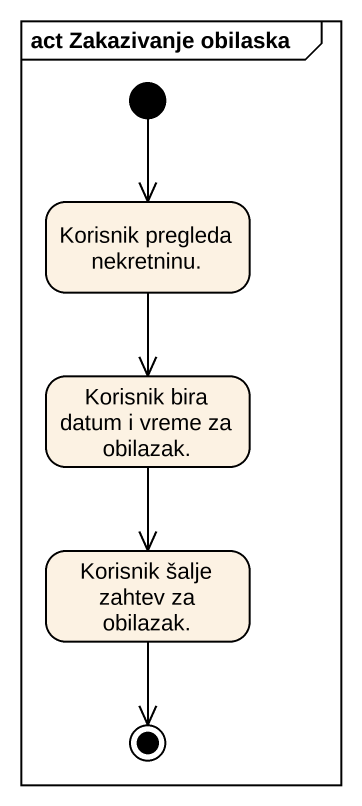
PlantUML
@startuml
mainframe act Zakazivanje obilaska
hide empty description
state "Korisnik pregleda nekretninu." as Korisnik_pregleda_nekretninu
state "Korisnik bira datum i vreme za obilazak." as Korisnik_bira_datum_i_vreme
state "Korisnik šalje zahtev za obilazak." as Korisnik_šalje_zahtev_za
[*] --> Korisnik_pregleda_nekretninu
Korisnik_pregleda_nekretninu --> Korisnik_bira_datum_i_vreme
Korisnik_bira_datum_i_vreme --> Korisnik_šalje_zahtev_za
Korisnik_šalje_zahtev_za --> [*]
@enduml
